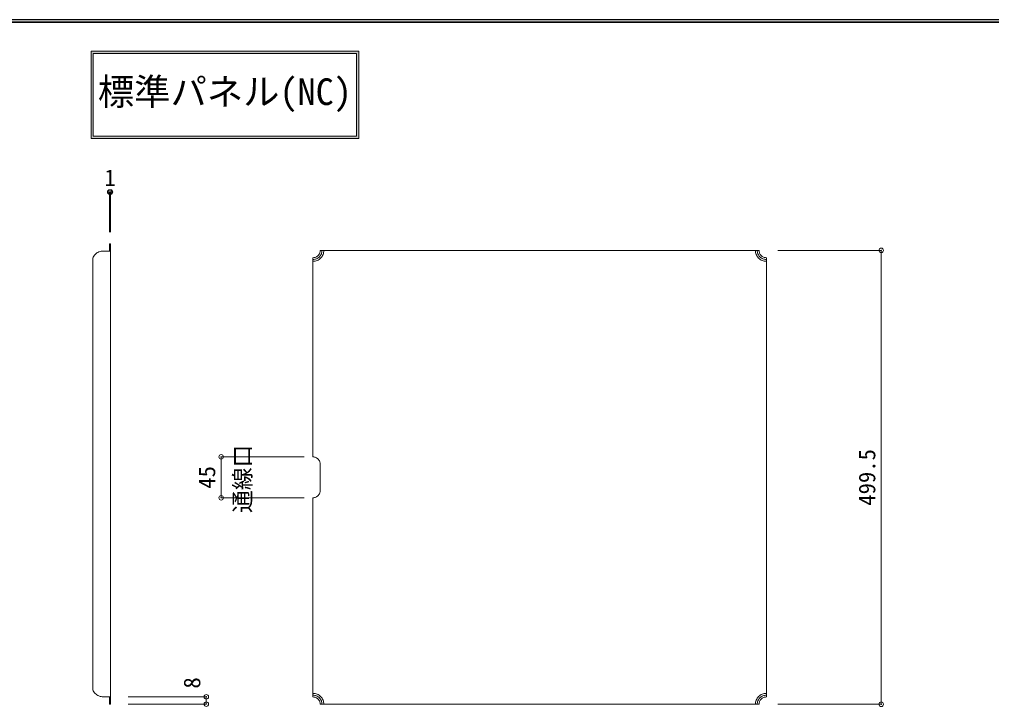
# Model space of a CAD drawing. Units: millimetres on the paper, enlarged 20 times, with parts at other scales. Extents: x -4101 to 4099, y -29121 to 2820.
# Drawn here: x -329 to 1812, y 1308 to 2820 of the extents above; entities that cross this region are included whole.
import ezdxf
from ezdxf.enums import TextEntityAlignment as Align

# ---------------------------------------------------------------- set-up
doc = ezdxf.new("R2010")
doc.units = ezdxf.units.MM
doc.header["$LTSCALE"] = 20
doc.header["$PDMODE"] = 32
doc.header["$PDSIZE"] = 10
for name, color, linetype, lineweight in [('2-0_2-0', 7, 'Continuous', 18), ('2-F_2-F', 7, 'Continuous', 9), ('9-0_基準', 7, 'Continuous', 9), ('F-0_F-0', 7, 'Continuous', 18), ('F-F_F-F', 7, 'Continuous', 9)]:
    doc.layers.add(name, color=color, linetype=linetype, lineweight=lineweight)
doc.styles.add('ＭＳ ゴシック', font='')
doc.styles.get('ＭＳ ゴシック').set_extended_font_data('MS Gothic')

msp = doc.modelspace()

# ---------------------------------------------------------------- linework, layer by layer
at = {"layer": '2-0_2-0', "color": 4}
for p, q in [((-128.71, 2326.56), (-130.71, 2326.56)), ((-128.71, 1313.24), (-130.71, 1313.24))]:
    msp.add_line(p, q, dxfattribs=at)
at = {"layer": '2-0_2-0'}
for p, q in [((-130.71, 2326.56), (-128.71, 2326.56)), ((-130.71, 2310.56), (-130.71, 2326.56)), ((-128.71, 1313.24), (-128.71, 2326.56)), ((-166.76, 2297.34), (-167.71, 2295.33)), ((-167.71, 1344.47), (-167.71, 2295.33)), ((-165.5, 2299.44), (-166.76, 2297.34)), ((-164.04, 2301.41), (-165.5, 2299.44)), ((-162.39, 2303.23), (-164.04, 2301.41)), ((-160.57, 2304.88), (-162.39, 2303.23)), ((-158.6, 2306.34), (-160.57, 2304.88)), ((-156.49, 2307.6), (-158.6, 2306.34)), ((-154.28, 2308.65), (-156.49, 2307.6)), ((-151.97, 2309.48), (-154.28, 2308.65)), ((-149.59, 2310.07), (-151.97, 2309.48)), ((-147.16, 2310.43), (-149.59, 2310.07)), ((-144.71, 2310.56), (-147.16, 2310.43)), ((-128.71, 2310.56), (-144.71, 2310.56)), ((317.26, 2295.91), (317.26, 1857.4)), ((333.24, 2311.9), (1300.27, 2311.9)), ((1316.26, 1328.88), (1316.26, 2295.91)), ((1341.86, 2311.93), (1569.33, 2311.93)), ((333.26, 1783.4), (333.26, 1841.4)), ((317.26, 1328.88), (317.26, 1767.4)), ((317.26, 1767), (317.26, 1586.43)), ((-167.71, 1344.47), (-166.76, 1342.46)), ((-166.76, 1342.46), (-165.5, 1340.35)), ((-165.5, 1340.35), (-164.04, 1338.38)), ((-164.04, 1338.38), (-162.39, 1336.56)), ((-162.39, 1336.56), (-160.57, 1334.92)), ((-160.57, 1334.92), (-158.6, 1333.45)), ((-158.6, 1333.45), (-156.49, 1332.19)), ((-156.49, 1332.19), (-154.28, 1331.14)), ((-154.28, 1331.14), (-151.97, 1330.32)), ((-151.97, 1330.32), (-149.59, 1329.72)), ((-149.59, 1329.72), (-147.16, 1329.36)), ((-147.16, 1329.36), (-144.71, 1329.24)), ((-128.71, 1329.24), (-144.71, 1329.24)), ((-130.71, 1313.24), (-130.71, 1329.24)), ((-130.71, 1313.24), (-128.71, 1313.24)), ((333.24, 1312.9), (1300.27, 1312.9)), ((1341.86, 1312.87), (1569.33, 1312.87))]:
    msp.add_line(p, q, dxfattribs=at)
at = {"layer": '2-0_2-0', "lineweight": 9}
msp.add_line((114.92, 1767.4), (114.92, 1857.4), dxfattribs=at)
at = {"layer": '2-0_2-0'}
for points in [[(317.22, 2287.9), (319.58, 2288.01), (321.91, 2288.35), (324.2, 2288.92), (326.42, 2289.72), (328.56, 2290.73), (330.58, 2291.94), (332.48, 2293.34), (334.23, 2294.93), (335.81, 2296.68), (337.22, 2298.57), (338.43, 2300.6), (339.44, 2302.73), (340.23, 2304.95), (340.8, 2307.24), (341.14, 2309.58), (341.26, 2311.93)], [(317.23, 2291.9), (319.19, 2291.99), (321.14, 2292.28), (323.04, 2292.75), (324.9, 2293.41), (326.67, 2294.25), (328.36, 2295.26), (329.94, 2296.44), (331.4, 2297.76), (332.72, 2299.21), (333.89, 2300.79), (334.9, 2302.48), (335.74, 2304.26), (336.4, 2306.11), (336.88, 2308.02), (337.16, 2309.96), (337.26, 2311.93)], [(317.26, 2295.9), (318.82, 2295.97), (320.38, 2296.21), (321.9, 2296.59), (323.38, 2297.12), (324.8, 2297.79), (326.15, 2298.59), (327.41, 2299.53), (328.57, 2300.58), (329.62, 2301.75), (330.56, 2303.01), (331.37, 2304.36), (332.04, 2305.77), (332.57, 2307.25), (332.95, 2308.78), (333.18, 2310.33), (333.26, 2311.9)], [(1292.22, 2311.93), (1292.33, 2309.58), (1292.68, 2307.24), (1293.25, 2304.95), (1294.04, 2302.73), (1295.05, 2300.6), (1296.26, 2298.57), (1297.67, 2296.68), (1299.25, 2294.93), (1301, 2293.34), (1302.89, 2291.94), (1304.92, 2290.73), (1307.05, 2289.72), (1309.27, 2288.92), (1311.56, 2288.35), (1313.9, 2288.01), (1316.26, 2287.9)], [(1296.22, 2311.93), (1296.31, 2309.96), (1296.6, 2308.02), (1297.08, 2306.11), (1297.74, 2304.26), (1298.58, 2302.48), (1299.59, 2300.79), (1300.76, 2299.21), (1302.08, 2297.76), (1303.54, 2296.44), (1305.12, 2295.26), (1306.8, 2294.25), (1308.58, 2293.41), (1310.43, 2292.75), (1312.34, 2292.28), (1314.29, 2291.99), (1316.25, 2291.9)], [(1300.22, 2311.9), (1300.3, 2310.33), (1300.53, 2308.77), (1300.91, 2307.25), (1301.44, 2305.77), (1302.11, 2304.35), (1302.92, 2303), (1303.86, 2301.74), (1304.92, 2300.57), (1306.09, 2299.52), (1307.35, 2298.58), (1308.7, 2297.78), (1310.12, 2297.11), (1311.6, 2296.58), (1313.13, 2296.2), (1314.69, 2295.97), (1316.26, 2295.9)], [(333.26, 1841.4), (333.18, 1842.97), (332.95, 1844.52), (332.57, 1846.04), (332.04, 1847.52), (331.37, 1848.94), (330.56, 1850.29), (329.62, 1851.55), (328.57, 1852.71), (327.41, 1853.77), (326.15, 1854.7), (324.8, 1855.51), (323.38, 1856.18), (321.9, 1856.71), (320.38, 1857.09), (318.82, 1857.32), (317.26, 1857.4)], [(317.26, 1767.4), (318.82, 1767.47), (320.38, 1767.71), (321.9, 1768.09), (323.38, 1768.62), (324.8, 1769.29), (326.15, 1770.09), (327.41, 1771.03), (328.57, 1772.08), (329.62, 1773.25), (330.56, 1774.51), (331.37, 1775.86), (332.04, 1777.27), (332.57, 1778.75), (332.95, 1780.28), (333.18, 1781.83), (333.26, 1783.4)], [(341.26, 1312.86), (341.14, 1315.22), (340.8, 1317.55), (340.23, 1319.84), (339.44, 1322.07), (338.43, 1324.2), (337.22, 1326.22), (335.81, 1328.12), (334.23, 1329.87), (332.48, 1331.45), (330.58, 1332.86), (328.56, 1334.07), (326.42, 1335.08), (324.2, 1335.87), (321.91, 1336.44), (319.58, 1336.79), (317.22, 1336.9)], [(337.26, 1312.87), (337.16, 1314.83), (336.88, 1316.78), (336.4, 1318.69), (335.74, 1320.54), (334.9, 1322.32), (333.89, 1324), (332.72, 1325.58), (331.4, 1327.04), (329.94, 1328.36), (328.36, 1329.53), (326.67, 1330.54), (324.9, 1331.38), (323.04, 1332.04), (321.14, 1332.52), (319.19, 1332.8), (317.23, 1332.9)], [(333.26, 1312.9), (333.18, 1314.47), (332.95, 1316.02), (332.57, 1317.54), (332.04, 1319.02), (331.37, 1320.44), (330.56, 1321.79), (329.62, 1323.05), (328.57, 1324.21), (327.41, 1325.27), (326.15, 1326.2), (324.8, 1327.01), (323.38, 1327.68), (321.9, 1328.21), (320.38, 1328.59), (318.82, 1328.82), (317.26, 1328.9)], [(1316.26, 1336.9), (1313.9, 1336.79), (1311.56, 1336.44), (1309.27, 1335.87), (1307.05, 1335.08), (1304.92, 1334.07), (1302.89, 1332.86), (1301, 1331.45), (1299.25, 1329.87), (1297.67, 1328.12), (1296.26, 1326.22), (1295.05, 1324.2), (1294.04, 1322.07), (1293.25, 1319.84), (1292.68, 1317.55), (1292.33, 1315.22), (1292.22, 1312.86)], [(1316.25, 1332.9), (1314.29, 1332.8), (1312.34, 1332.52), (1310.43, 1332.04), (1308.58, 1331.38), (1306.8, 1330.54), (1305.12, 1329.53), (1303.54, 1328.36), (1302.08, 1327.04), (1300.76, 1325.58), (1299.59, 1324), (1298.58, 1322.32), (1297.74, 1320.54), (1297.08, 1318.69), (1296.6, 1316.78), (1296.31, 1314.83), (1296.22, 1312.87)], [(1316.22, 1328.9), (1314.65, 1328.82), (1313.1, 1328.59), (1311.58, 1328.21), (1310.1, 1327.68), (1308.68, 1327.01), (1307.33, 1326.2), (1306.07, 1325.27), (1304.91, 1324.21), (1303.85, 1323.05), (1302.92, 1321.79), (1302.11, 1320.44), (1301.44, 1319.02), (1300.91, 1317.54), (1300.53, 1316.02), (1300.3, 1314.47), (1300.22, 1312.9)]]:
    msp.add_lwpolyline(points, dxfattribs=at)
at = {"layer": '2-F_2-F'}
for p, q in [((-130.71, 2440.51), (-130.71, 2351.9)), ((-130.71, 2440.51), (-128.71, 2440.51)), ((-128.71, 2440.51), (-128.71, 2351.9)), ((1569.33, 2311.93), (1569.33, 1312.87)), ((114.92, 1857.4), (298.08, 1857.4)), ((114.92, 1767.4), (298.08, 1767.4)), ((82.28, 1329.24), (-90.21, 1329.24)), ((82.28, 1313.24), (82.28, 1329.24)), ((82.28, 1313.24), (-90.21, 1313.24))]:
    msp.add_line(p, q, dxfattribs=at)
for p in [(-130.71, 2440.51), (-128.71, 2440.51), (1569.33, 2311.93), (114.92, 1857.4), (114.92, 1767.4), (82.28, 1329.24), (82.28, 1313.24), (1569.33, 1312.87)]:
    msp.add_point(p, dxfattribs=at)
at = {"layer": 'F-0_F-0', "lineweight": 9}
for p, q in [((-171.71, 2558.51), (-171.71, 2750.15)), ((418.53, 2750.15), (-171.71, 2750.15)), ((-166.71, 2563.51), (-166.71, 2745.15)), ((413.53, 2745.15), (-166.71, 2745.15))]:
    msp.add_line(p, q, dxfattribs=at)
for points in [[(418.53, 2750.15), (418.53, 2558.51), (-171.71, 2558.51)], [(-166.71, 2563.51), (413.53, 2563.51), (413.53, 2745.15)]]:
    msp.add_lwpolyline(points, dxfattribs=at)
at = {"layer": 'F-0_F-0'}
for points in [[(418.53, 2750.15), (-171.71, 2750.15), (-171.71, 2745.15)], [(418.53, 2750.15), (-171.71, 2745.15), (413.53, 2745.15)], [(-166.71, 2745.15), (-171.71, 2745.15), (-171.71, 2558.51)], [(-166.71, 2563.51), (-166.71, 2745.15), (-171.71, 2558.51)], [(418.53, 2750.15), (413.53, 2745.15), (413.53, 2563.51)], [(418.53, 2558.51), (418.53, 2750.15), (413.53, 2563.51)], [(-166.71, 2563.51), (-171.71, 2558.51), (418.53, 2558.51)], [(418.53, 2558.51), (413.53, 2563.51), (-166.71, 2563.51)]]:
    msp.add_solid(points, dxfattribs=at)
at = {"layer": 'F-F_F-F', "color": 6}
for p, q in [((-4003.5, 2820.25), (4003.5, 2820.25)), ((-4000, 2816.75), (4000, 2816.75)), ((-3996.5, 2813.26), (3996.5, 2813.26))]:
    msp.add_line(p, q, dxfattribs=at)

# ---------------------------------------------------------------- texts
at = {"layer": '2-F_2-F', "style": 'ＭＳ ゴシック'}
msp.add_text('1', height=36.66, dxfattribs=at).set_placement((-142.21, 2442.51), align=Align.BOTTOM_LEFT)
for s, p in [('499.5', (1567.33, 1749.9)), ('45', (112.92, 1787.4)), ('8', (79.99, 1347.44))]:
    msp.add_text(s, height=36.66, rotation=90, dxfattribs=at).set_placement(p, align=Align.BOTTOM_LEFT)
at = {"layer": '9-0_基準', "style": 'ＭＳ ゴシック'}
msp.add_text('通線口', height=36.66, rotation=90, dxfattribs=at).set_placement((191.38, 1734.19), align=Align.BOTTOM_LEFT)
at = {"layer": 'F-0_F-0', "style": 'ＭＳ ゴシック'}
msp.add_text('標準パネル(NC)', height=58.65, dxfattribs=at).set_placement((-156.59, 2614.33), align=Align.BOTTOM_LEFT)

doc.saveas('drawing.dxf')
